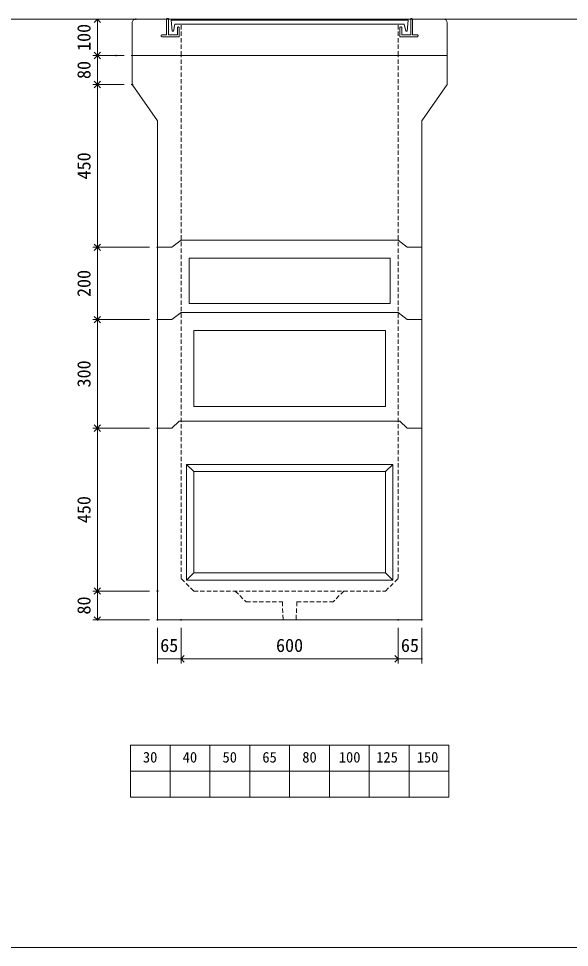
# Model space of a CAD drawing. Units: millimetres, scale not verified. Extents: x -4890 to 18490, y -2316 to 2316.
# Drawn here: x 1847 to 3368, y -1959 to 608 of the extents above; entities that cross this region are included whole.
import ezdxf
from ezdxf.enums import TextEntityAlignment as Align

# ---------------------------------------------------------------- set-up
doc = ezdxf.new("R2010")
doc.units = ezdxf.units.MM
doc.header["$LTSCALE"] = 10
doc.header["$PDMODE"] = 32
doc.header["$PDSIZE"] = 2
doc.linetypes.add('DASHED1', pattern=[1.8, 1.2, -0.6])
doc.linetypes.add('USER2', pattern=[50.8, 31.75, -6.35, 6.35, -6.35])
doc.layers.add('0-1_Defpoints', color=7, linetype='Continuous')
for name, color, linetype, lineweight in [('0-2_waku', 7, 'Continuous', 18), ('0-3_gaikei', 7, 'Continuous', 18), ('0-4_kakure', 7, 'DASHED1', 5), ('0-5_sunpou', 7, 'Continuous', 5), ('0-9_uchigawa', 6, 'Continuous', 18), ('0-B_futa', 3, 'Continuous', 18), ('0-C_GL', 4, 'Continuous', 18), ('0-E_文字１', 7, 'Continuous', 18), ('1-3_uchigawa2', 6, 'USER2', 18)]:
    doc.layers.add(name, color=color, linetype=linetype, lineweight=lineweight)
doc.styles.add('ＭＳ ゴシック', font='')
doc.styles.get('ＭＳ ゴシック').set_extended_font_data('MS Gothic')

# ---------------------------------------------------------------- blocks, each defined once
blk = doc.blocks.new('D11')
at = {"layer": '0-1_Defpoints'}
for p in [(3677.32, 1134.36), (3742.32, 1134.36), (3742.32, 1026.89)]:
    blk.add_point(p, dxfattribs=at)
at = {"layer": '0-5_sunpou'}
for p, q in [((3677.32, 1112.36), (3677.32, 1013.89)), ((3742.32, 1112.36), (3742.32, 1013.89)), ((3677.32, 1026.89), (3742.32, 1026.89))]:
    blk.add_line(p, q, dxfattribs=at)
at = {"layer": '0-5_sunpou', "style": 'ＭＳ ゴシック'}
blk.add_text('65', height=36.66, dxfattribs=at).set_placement((3684.82, 1034.89), align=Align.BOTTOM_LEFT)
blk = doc.blocks.new('_Open90')
at = {"layer": '0-5_sunpou'}
blk.add_line((0, 0), (-1, 0), dxfattribs=at)
blk.add_lwpolyline([(-0.5, 0.5), (0, 0), (-0.5, -0.5)], dxfattribs=at)
blk = doc.blocks.new('D12')
at = {"layer": '0-1_Defpoints'}
for p in [(3742.32, 1134.36), (4342.32, 1134.36), (4342.32, 1026.89)]:
    blk.add_point(p, dxfattribs=at)
at = {"layer": '0-5_sunpou'}
for p, q in [((3742.32, 1112.36), (3742.32, 1013.89)), ((4342.32, 1112.36), (4342.32, 1013.89)), ((3760.32, 1026.89), (4324.32, 1026.89))]:
    blk.add_line(p, q, dxfattribs=at)
at = {"layer": '0-5_sunpou', "xscale": 18, "yscale": 18, "rotation": 180}
blk.add_blockref('_Open90', (3742.32, 1026.89), dxfattribs=at)
at = {"layer": '0-5_sunpou', "xscale": 18, "yscale": 18}
blk.add_blockref('_Open90', (4342.32, 1026.89), dxfattribs=at)
at = {"layer": '0-5_sunpou', "style": 'ＭＳ ゴシック'}
blk.add_text('600', height=36.66, dxfattribs=at).set_placement((4004.82, 1034.89), align=Align.BOTTOM_LEFT)
blk = doc.blocks.new('D13')
at = {"layer": '0-1_Defpoints'}
for p in [(4342.32, 1134.36), (4407.32, 1134.36), (4407.32, 1026.89)]:
    blk.add_point(p, dxfattribs=at)
at = {"layer": '0-5_sunpou'}
for p, q in [((4342.32, 1112.36), (4342.32, 1013.89)), ((4407.32, 1112.36), (4407.32, 1013.89)), ((4342.32, 1026.89), (4407.32, 1026.89))]:
    blk.add_line(p, q, dxfattribs=at)
at = {"layer": '0-5_sunpou', "style": 'ＭＳ ゴシック'}
blk.add_text('65', height=36.66, dxfattribs=at).set_placement((4349.82, 1034.89), align=Align.BOTTOM_LEFT)
blk = doc.blocks.new('D21')
at = {"layer": '0-1_Defpoints'}
for p in [(3617.32, 2794.36), (3511.29, 2694.36), (3563.32, 2694.36)]:
    blk.add_point(p, dxfattribs=at)
at = {"layer": '0-5_sunpou'}
for p, q in [((3595.32, 2794.36), (3498.29, 2794.36)), ((3511.29, 2776.36), (3511.29, 2712.36)), ((3541.32, 2694.36), (3498.29, 2694.36))]:
    blk.add_line(p, q, dxfattribs=at)
at = {"layer": '0-5_sunpou', "xscale": 18, "yscale": 18}
for p, rotation in [((3511.29, 2794.36), 90), ((3511.29, 2694.36), 270)]:
    blk.add_blockref('_Open90', p, dxfattribs=dict(at, rotation=rotation))
at = {"layer": '0-5_sunpou', "style": 'ＭＳ ゴシック'}
blk.add_text('100', height=36.66, rotation=90, dxfattribs=at).set_placement((3503.29, 2706.86), align=Align.BOTTOM_LEFT)
blk = doc.blocks.new('D22')
at = {"layer": '0-1_Defpoints'}
for p in [(3607.32, 2694.36), (3511.29, 2614.36), (3607.32, 2614.36)]:
    blk.add_point(p, dxfattribs=at)
at = {"layer": '0-5_sunpou'}
for p, q in [((3585.32, 2694.36), (3498.29, 2694.36)), ((3511.29, 2676.36), (3511.29, 2632.36)), ((3585.32, 2614.36), (3498.29, 2614.36))]:
    blk.add_line(p, q, dxfattribs=at)
at = {"layer": '0-5_sunpou', "xscale": 18, "yscale": 18}
for p, rotation in [((3511.29, 2694.36), 90), ((3511.29, 2614.36), 270)]:
    blk.add_blockref('_Open90', p, dxfattribs=dict(at, rotation=rotation))
at = {"layer": '0-5_sunpou', "style": 'ＭＳ ゴシック'}
blk.add_text('80', height=36.66, rotation=90, dxfattribs=at).set_placement((3503.29, 2629.36), align=Align.BOTTOM_LEFT)
blk = doc.blocks.new('D23')
at = {"layer": '0-1_Defpoints'}
for p in [(3607.32, 2614.36), (3511.29, 2164.36), (3677.32, 2164.36)]:
    blk.add_point(p, dxfattribs=at)
at = {"layer": '0-5_sunpou'}
for p, q in [((3585.32, 2614.36), (3498.29, 2614.36)), ((3511.29, 2596.36), (3511.29, 2182.36)), ((3655.32, 2164.36), (3498.29, 2164.36))]:
    blk.add_line(p, q, dxfattribs=at)
at = {"layer": '0-5_sunpou', "xscale": 18, "yscale": 18}
for p, rotation in [((3511.29, 2614.36), 90), ((3511.29, 2164.36), 270)]:
    blk.add_blockref('_Open90', p, dxfattribs=dict(at, rotation=rotation))
at = {"layer": '0-5_sunpou', "style": 'ＭＳ ゴシック'}
blk.add_text('450', height=36.66, rotation=90, dxfattribs=at).set_placement((3503.29, 2351.86), align=Align.BOTTOM_LEFT)
blk = doc.blocks.new('D24')
at = {"layer": '0-1_Defpoints'}
for p in [(3677.32, 2164.36), (3511.29, 1964.36), (3677.32, 1964.36)]:
    blk.add_point(p, dxfattribs=at)
at = {"layer": '0-5_sunpou'}
for p, q in [((3655.32, 2164.36), (3498.29, 2164.36)), ((3511.29, 2146.36), (3511.29, 1982.36)), ((3655.32, 1964.36), (3498.29, 1964.36))]:
    blk.add_line(p, q, dxfattribs=at)
at = {"layer": '0-5_sunpou', "xscale": 18, "yscale": 18}
for p, rotation in [((3511.29, 2164.36), 90), ((3511.29, 1964.36), 270)]:
    blk.add_blockref('_Open90', p, dxfattribs=dict(at, rotation=rotation))
at = {"layer": '0-5_sunpou', "style": 'ＭＳ ゴシック'}
blk.add_text('200', height=36.66, rotation=90, dxfattribs=at).set_placement((3503.29, 2026.86), align=Align.BOTTOM_LEFT)
blk = doc.blocks.new('D25')
at = {"layer": '0-1_Defpoints'}
for p in [(3677.32, 1964.36), (3511.29, 1664.36), (3677.32, 1664.36)]:
    blk.add_point(p, dxfattribs=at)
at = {"layer": '0-5_sunpou'}
for p, q in [((3655.32, 1964.36), (3498.29, 1964.36)), ((3511.29, 1946.36), (3511.29, 1682.36)), ((3655.32, 1664.36), (3498.29, 1664.36))]:
    blk.add_line(p, q, dxfattribs=at)
at = {"layer": '0-5_sunpou', "xscale": 18, "yscale": 18}
for p, rotation in [((3511.29, 1964.36), 90), ((3511.29, 1664.36), 270)]:
    blk.add_blockref('_Open90', p, dxfattribs=dict(at, rotation=rotation))
at = {"layer": '0-5_sunpou', "style": 'ＭＳ ゴシック'}
blk.add_text('300', height=36.66, rotation=90, dxfattribs=at).set_placement((3503.29, 1776.86), align=Align.BOTTOM_LEFT)
blk = doc.blocks.new('D26')
at = {"layer": '0-1_Defpoints'}
for p in [(3677.32, 1664.36), (3511.29, 1214.36), (3677.32, 1214.36)]:
    blk.add_point(p, dxfattribs=at)
at = {"layer": '0-5_sunpou'}
for p, q in [((3655.32, 1664.36), (3498.29, 1664.36)), ((3511.29, 1646.36), (3511.29, 1232.36)), ((3655.32, 1214.36), (3498.29, 1214.36))]:
    blk.add_line(p, q, dxfattribs=at)
at = {"layer": '0-5_sunpou', "xscale": 18, "yscale": 18}
for p, rotation in [((3511.29, 1664.36), 90), ((3511.29, 1214.36), 270)]:
    blk.add_blockref('_Open90', p, dxfattribs=dict(at, rotation=rotation))
at = {"layer": '0-5_sunpou', "style": 'ＭＳ ゴシック'}
blk.add_text('450', height=36.66, rotation=90, dxfattribs=at).set_placement((3503.29, 1401.86), align=Align.BOTTOM_LEFT)
blk = doc.blocks.new('D27')
at = {"layer": '0-1_Defpoints'}
for p in [(3677.32, 1214.36), (3511.29, 1134.36), (3677.32, 1134.36)]:
    blk.add_point(p, dxfattribs=at)
at = {"layer": '0-5_sunpou'}
for p, q in [((3655.32, 1214.36), (3498.29, 1214.36)), ((3511.29, 1196.36), (3511.29, 1152.36)), ((3655.32, 1134.36), (3498.29, 1134.36))]:
    blk.add_line(p, q, dxfattribs=at)
at = {"layer": '0-5_sunpou', "xscale": 18, "yscale": 18}
for p, rotation in [((3511.29, 1214.36), 90), ((3511.29, 1134.36), 270)]:
    blk.add_blockref('_Open90', p, dxfattribs=dict(at, rotation=rotation))
at = {"layer": '0-5_sunpou', "style": 'ＭＳ ゴシック'}
blk.add_text('80', height=36.66, rotation=90, dxfattribs=at).set_placement((3503.29, 1149.36), align=Align.BOTTOM_LEFT)

msp = doc.modelspace()

# ---------------------------------------------------------------- linework, layer by layer
at = {"layer": '0-2_waku'}
for p, q in [((2155.37, -1400), (2155.37, -1544)), ((2155.37, -1400), (2155.37, -1544)), ((2155.37, -1400), (2155.37, -1544)), ((2155.37, -1400), (2155.37, -1544)), ((2155.37, -1400), (3035.37, -1400)), ((2265.37, -1400), (2265.37, -1544)), ((2375.37, -1400), (2375.37, -1544)), ((2375.37, -1400), (2375.37, -1544)), ((2485.37, -1400), (2485.37, -1544)), ((2595.37, -1400), (2595.37, -1544)), ((2705.37, -1400), (2705.37, -1544)), ((2815.37, -1400), (2815.37, -1544)), ((2925.37, -1400), (2925.37, -1544)), ((3035.37, -1400), (3035.37, -1544)), ((2155.37, -1472), (3035.37, -1472)), ((2155.37, -1544), (3035.37, -1544)), ((-1229.63, -1959), (4890.37, -1959)), ((-1229.63, -1959), (4890.37, -1959))]:
    msp.add_line(p, q, dxfattribs=at)
at = {"layer": '0-3_gaikei'}
for p, q in [((2160.37, 506), (2160.37, 596)), ((2170.37, 606), (2255.36, 606)), ((2935.37, 606), (3020.37, 606)), ((3030.37, 506), (3030.37, 596)), ((2160.37, 506), (2160.37, 426)), ((2160.37, 506), (2270.37, 506)), ((2160.37, 506), (2270.37, 506)), ((2160.37, 506), (2270.37, 506)), ((2160.37, 506), (2270.37, 506)), ((2195.37, 506), (2995.37, 506)), ((2195.37, 506), (2995.37, 506)), ((2195.37, 506), (2995.37, 506)), ((2195.37, 506), (2995.37, 506)), ((3030.37, 506), (2920.37, 506)), ((3030.37, 506), (2920.37, 506)), ((3030.37, 506), (2920.37, 506)), ((3030.37, 506), (2920.37, 506)), ((3030.37, 506), (3030.37, 426)), ((2230.37, 325), (2160.37, 426)), ((2960.37, 325), (3030.37, 426)), ((2230.37, 326), (2230.37, -1054)), ((2960.37, 326), (2960.37, -1054)), ((2230.37, -24), (2270.37, -24)), ((2230.37, -24), (2270.37, -24)), ((2270.37, -24), (2295.37, -4)), ((2295.37, -4), (2895.37, -4)), ((2895.37, -4), (2920.37, -24)), ((2960.37, -24), (2920.37, -24)), ((2270.37, -224), (2295.37, -204)), ((2295.37, -204), (2895.37, -204)), ((2895.37, -204), (2920.37, -224)), ((2230.37, -224), (2270.37, -224)), ((2230.37, -224), (2270.37, -224)), ((2960.37, -224), (2920.37, -224)), ((2290.37, -505), (2270.37, -524)), ((2290.37, -505), (2270.37, -524)), ((2290.37, -505), (2270.37, -524)), ((2290.37, -505), (2270.37, -524)), ((2290.37, -505), (2270.37, -524)), ((2290.37, -505), (2270.37, -524)), ((2290.37, -505), (2900.37, -505)), ((2290.37, -505), (2900.37, -505)), ((2920.37, -524), (2900.37, -505)), ((2920.37, -524), (2900.37, -505)), ((2230.37, -524), (2270.37, -524)), ((2230.37, -524), (2270.37, -524)), ((2230.37, -524), (2270.37, -524)), ((2230.37, -524), (2270.37, -524)), ((2230.37, -524), (2270.37, -524)), ((2230.37, -524), (2270.37, -524)), ((2920.37, -524), (2960.37, -524)), ((2960.37, -524), (2920.37, -524)), ((2960.37, -524), (2920.37, -524)), ((2960.37, -524), (2920.37, -524)), ((2920.37, -524), (2960.37, -524)), ((2960.37, -524), (2920.37, -524)), ((2960.37, -524), (2920.37, -524)), ((2960.37, -524), (2920.37, -524)), ((2230.37, -1054), (2960.37, -1054)), ((2230.37, -1054), (2960.37, -1054)), ((2230.37, -1054), (2960.37, -1054)), ((2230.37, -1054), (2960.37, -1054)), ((2230.37, -1054), (2960.37, -1054)), ((2230.37, -1054), (2960.37, -1054)), ((2230.37, -1054), (2960.37, -1054))]:
    msp.add_line(p, q, dxfattribs=at)
for points in [[(2920.37, -24), (2960.37, -24), (2920.37, -24)], [(2920.37, -24), (2960.37, -24), (2920.37, -24)], [(2920.37, -224), (2960.37, -224), (2920.37, -224)], [(2920.37, -224), (2960.37, -224), (2920.37, -224)], [(2920.37, -524), (2900.37, -505), (2920.37, -524)], [(2920.37, -524), (2900.37, -505), (2920.37, -524)], [(2920.37, -524), (2960.37, -524), (2920.37, -524)], [(2920.37, -524), (2960.37, -524), (2920.37, -524)]]:
    msp.add_lwpolyline(points, dxfattribs=at)
for centre, radius, start, end in [((2169.79, 596.58), 9.44, 86.47383, 183.52617), ((3020.7, 596.33), 9.68, 358.04251, 91.95749)]:
    msp.add_arc(centre, radius, start, end, dxfattribs=at)
at = {"layer": '0-4_kakure'}
for p, q in [((2895.37, 506), (2895.37, 592.5)), ((2330.37, -974), (2295.37, -939)), ((2330.37, -974), (2860.37, -974)), ((2445.37, -974), (2475.37, -1004)), ((2745.37, -974), (2715.37, -1004)), ((2615.37, -1004), (2613.37, -1054)), ((2615.37, -1004), (2715.37, -1004))]:
    msp.add_line(p, q, dxfattribs=at)
for points in [[(2295.37, -939), (2295.37, 506), (2295.37, 592.5)], [(2860.37, -974), (2895.37, -939), (2895.37, 506)], [(2475.37, -1004), (2575.37, -1004), (2577.37, -1054)]]:
    msp.add_lwpolyline(points, dxfattribs=at)
at = {"layer": '0-9_uchigawa'}
for p, q in [((2310.37, -624), (2310.37, -944)), ((2310.37, -624), (2880.37, -624)), ((2310.37, -624), (2330.37, -644)), ((2860.37, -644), (2880.37, -624)), ((2880.37, -624), (2880.37, -944)), ((2330.37, -644), (2330.37, -924)), ((2330.37, -644), (2330.37, -924)), ((2330.37, -644), (2860.37, -644)), ((2860.37, -644), (2860.37, -924)), ((2860.37, -644), (2860.37, -924)), ((2310.37, -944), (2330.37, -924)), ((2330.37, -924), (2595.37, -924)), ((2595.37, -924), (2860.37, -924)), ((2880.37, -944), (2860.37, -924)), ((2310.37, -944), (2595.37, -944)), ((2595.37, -944), (2880.37, -944))]:
    msp.add_line(p, q, dxfattribs=at)
at = {"layer": '0-B_futa'}
for p, q in [((2255.36, 606), (2255.36, 563)), ((2257.36, 608), (2260.36, 608)), ((2260.36, 608), (2260.36, 563)), ((2268.18, 603.5), (2922.51, 603.5)), ((2268.18, 603.5), (2270.67, 573.5)), ((2278.7, 592.5), (2274.38, 573.5)), ((2278.7, 592.5), (2912.03, 592.5)), ((2912.03, 592.5), (2916.35, 573.5)), ((2922.51, 603.5), (2920.26, 573.5)), ((2930.37, 608), (2930.37, 563)), ((2930.37, 608), (2933.37, 608)), ((2935.37, 606), (2935.37, 563)), ((2270.67, 573.5), (2274.38, 573.5)), ((2285.36, 583), (2285.36, 563)), ((2287.36, 585), (2288.36, 585)), ((2290.36, 583), (2290.36, 558)), ((2900.37, 583), (2900.37, 558)), ((2903.37, 585), (2902.37, 585)), ((2905.37, 583), (2905.37, 563)), ((2920.26, 573.5), (2916.35, 573.5)), ((2240.36, 561), (2240.36, 560)), ((2242.36, 563), (2255.36, 563)), ((2290.36, 558), (2242.36, 558)), ((2260.36, 563), (2285.36, 563)), ((2900.37, 558), (2948.37, 558)), ((2930.37, 563), (2905.37, 563)), ((2948.37, 563), (2935.37, 563)), ((2950.37, 561), (2950.37, 560))]:
    msp.add_line(p, q, dxfattribs=at)
for centre, start, end in [((2257.36, 606), 90, 180), ((2933.37, 606), 0, 90), ((2287.36, 583), 90, 180), ((2288.36, 583), 0, 90), ((2902.37, 583), 90, 180), ((2903.37, 583), 0, 90), ((2242.36, 561), 90, 180), ((2242.36, 560), 180, 270), ((2948.37, 561), 0, 90), ((2948.37, 560), 270, 0)]:
    msp.add_arc(centre, 2, start, end, dxfattribs=at)
at = {"layer": '0-C_GL'}
msp.add_line((-1229.63, 606), (4890.37, 606), dxfattribs=at)
msp.add_line((-1229.63, 606), (4890.37, 606), dxfattribs=at)
at = {"layer": '1-3_uchigawa2'}
for p, q in [((2317.87, -54), (2317.87, -179)), ((2317.87, -54), (2595.37, -54)), ((2872.87, -54), (2595.37, -54)), ((2872.87, -54), (2872.87, -179)), ((2317.87, -179), (2595.37, -179)), ((2872.87, -179), (2595.37, -179)), ((2330.37, -254), (2595.37, -254)), ((2330.37, -254), (2330.37, -464)), ((2860.37, -254), (2595.37, -254)), ((2860.37, -254), (2860.37, -464)), ((2330.37, -464), (2595.37, -464)), ((2860.37, -464), (2595.37, -464))]:
    msp.add_line(p, q, dxfattribs=at)

# ---------------------------------------------------------------- block references
at = {"layer": '0-5_sunpou'}
for name in ['D21', 'D22', 'D23', 'D24', 'D25', 'D26', 'D27', 'D11', 'D12', 'D13']:
    msp.add_blockref(name, (-1446.95, -2188.36), dxfattribs=at)

# ---------------------------------------------------------------- texts
at = {"layer": '0-E_文字１', "style": 'ＭＳ ゴシック'}
for s, p in [('30', (2190.05, -1456.81)), ('40', (2300.05, -1456.81)), ('50', (2410.05, -1456.81)), ('65', (2520.05, -1456.81)), ('80', (2630.46, -1456.81)), ('100', (2731.33, -1456.81)), ('125', (2834.72, -1456.81)), ('150', (2946.48, -1456.81))]:
    msp.add_text(s, height=29.33, dxfattribs=at).set_placement(p, align=Align.BOTTOM_LEFT)

doc.saveas('drawing.dxf')
